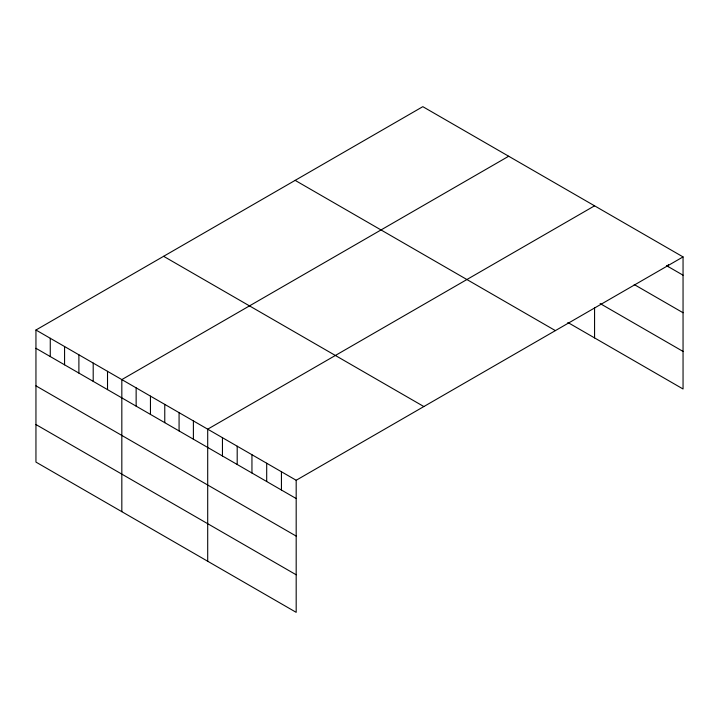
<?xml version="1.0" encoding="UTF-8"?>
<svg xmlns="http://www.w3.org/2000/svg" width="719" height="719" viewBox="0 0 719 719"><rect width="100%" height="100%" fill="white"/><g stroke="black" fill="none" stroke-linecap="round" stroke-linejoin="round"><path stroke-width="1.08" d="M683.05 256.908L296.183 480.265L296.183 612.336L35.95 462.092L35.95 330.012L422.817 106.664L683.05 256.908L683.05 388.988L567.848 322.48M508.693 156.239L121.826 379.596L121.826 511.676M594.568 205.823L207.701 429.18L207.701 561.251M666.459 265.608L683.05 275.188M634.203 284.535L683.05 312.738M600.104 303.544L683.05 351.429M295.149 180.37L555.383 330.614M163.617 256.306L423.851 406.55M35.95 330.012L296.183 480.265M35.95 348.293L296.183 498.546M35.95 385.851L296.183 536.095M35.95 424.543L296.183 574.787M668.302 264.52L668.302 266.677M594.568 307.651L594.568 337.903M281.435 471.745L281.435 490.025M266.695 463.234L266.695 481.514M251.947 454.723L251.947 473.003M237.198 446.202L237.198 464.483M222.45 437.691L222.45 455.972M193.393 420.912L193.393 439.192M179.076 412.652L179.076 430.933M164.768 404.384L164.768 422.664M150.451 396.124L150.451 414.405M136.143 387.856L136.143 406.145M107.517 371.337L107.517 389.617M93.2 363.068L93.2 381.349M78.892 354.809L78.892 373.089M64.575 346.54L64.575 364.821M50.267 338.281L50.267 356.561"/></g></svg>
